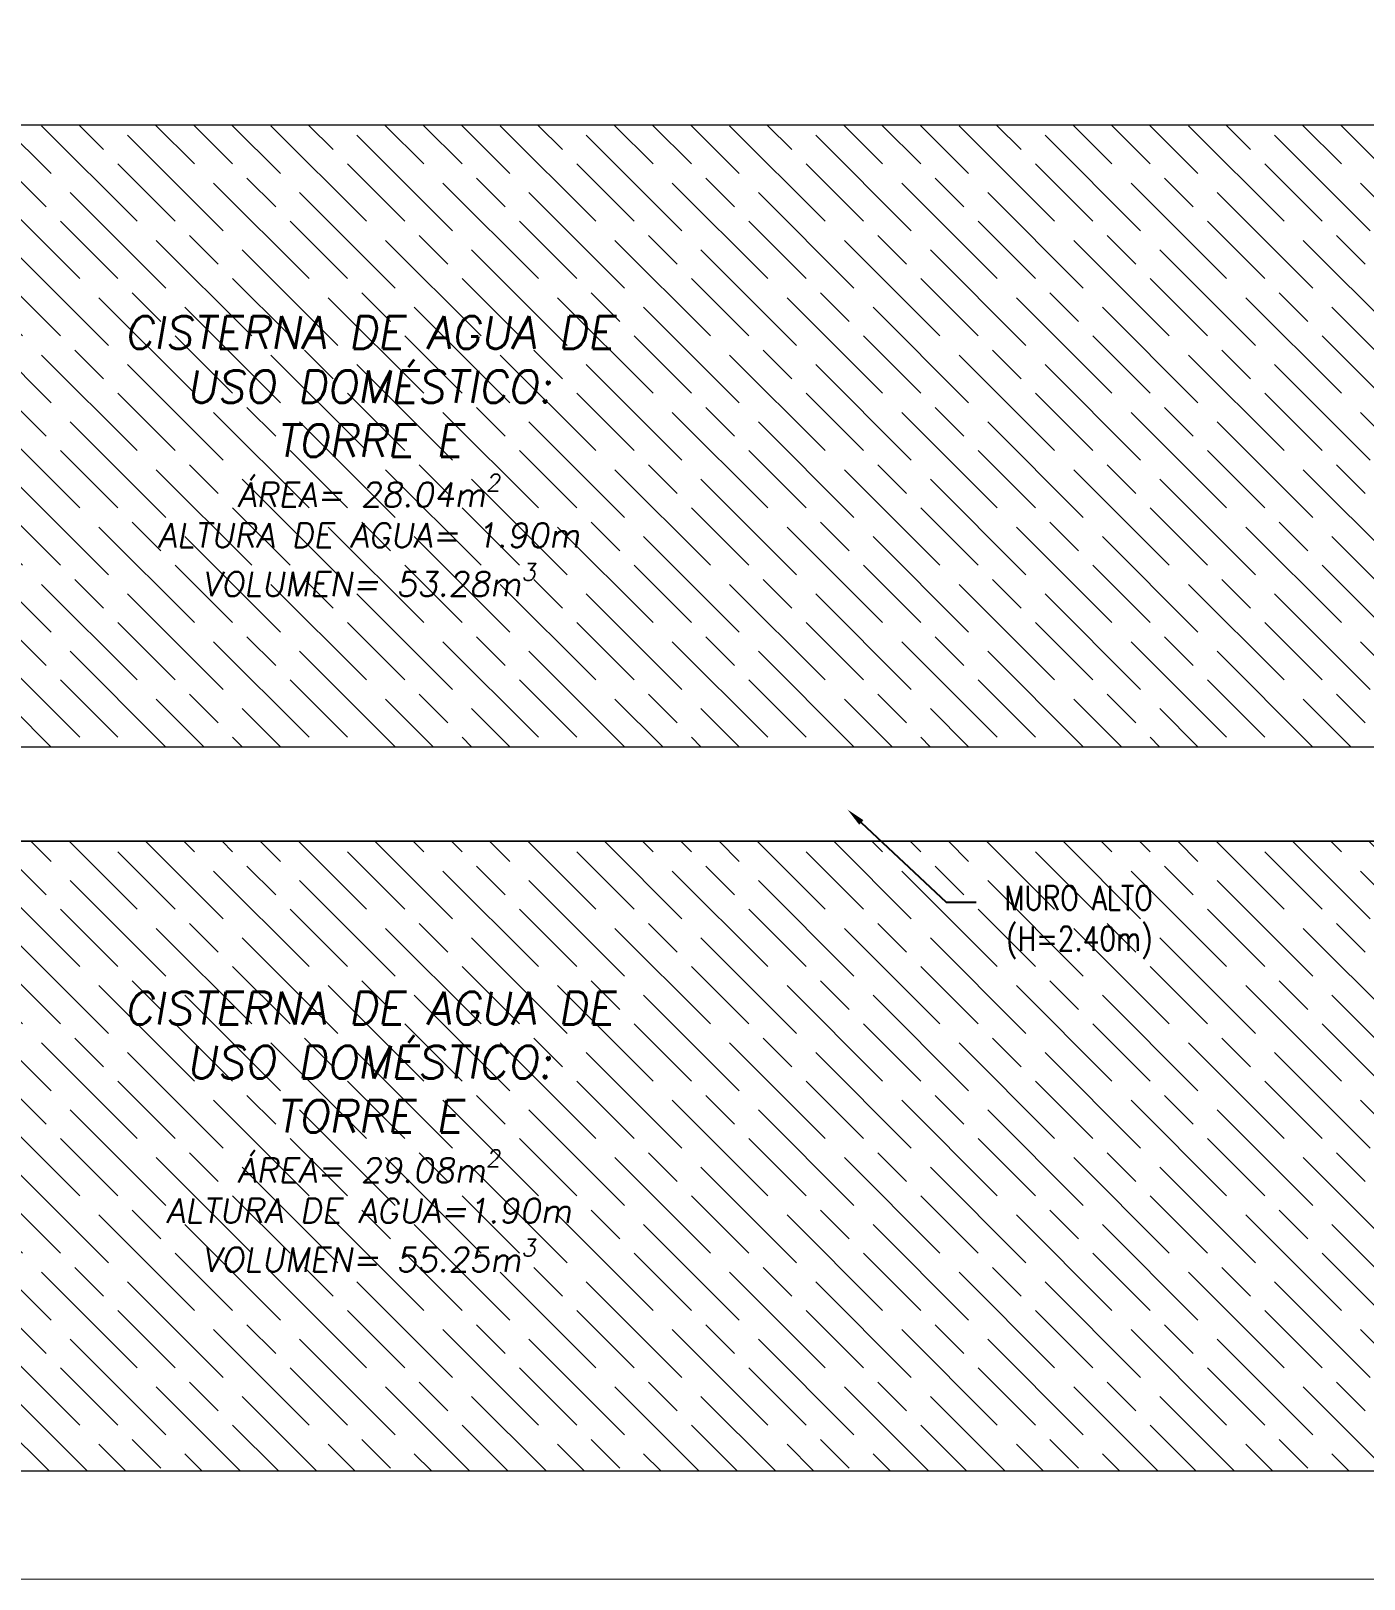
# Model space of a CAD drawing. Header units: millimetres. Extents: x 226317 to 226469, y 8188100 to 8188260.
# Drawn here: x 226381.96 to 226386.89, y 8188231.66 to 8188237.39 of the extents above; entities that cross this region are included whole.
import ezdxf
from ezdxf import colors
from ezdxf.entities.mleader import LeaderData, LeaderLine
from ezdxf.math import Vec2, Vec3

# ---------------------------------------------------------------- set-up
doc = ezdxf.new("R2010")
doc.units = ezdxf.units.MM
for name, color, linetype in [('A-COTAS INT', 8, 'Continuous'), ('A-TEXTO-AMBIENTES', 8, 'Continuous'), ('A-TEXTO-INDICACIONES', 8, 'Continuous')]:
    doc.layers.add(name, color=color, linetype=linetype)
doc.layers.add('A-MURO ALTO', color=8, linetype='Continuous', lineweight=30)
doc.layers.add('A-MUROS', color=8, linetype='Continuous', lineweight=30)
doc.styles.add('ROMANS', font='ROMANS.shx', dxfattribs={"oblique": 10})
doc.styles.add('TXT_COTAS', font='romans.shx', dxfattribs={"width": 0.8})

# ---------------------------------------------------------------- blocks, each defined once
blk = doc.blocks.new('TEXTOSSS')
at = {"layer": 'A-TEXTO-AMBIENTES', "color": 8, "lineweight": 0, "char_height": 0.12, "width": 2.01632, "attachment_point": 5, "style": 'ROMANS'}
for insert in [(-84.6009, 34.6625), (-84.6009, 32.1625)]:
    blk.add_mtext('CISTERNA DE AGUA DE USO DOMÉSTICO: TORRE E', dxfattribs=dict(at, insert=insert))
at = {"layer": 'A-TEXTO-INDICACIONES', "color": 8, "lineweight": 0, "char_height": 0.09, "width": 1.518951, "attachment_point": 5, "style": 'ROMANS'}
for s, insert in [('\\A1;ÁREA= 28.04m{\\H0.7x;\\S2^ ;}\\PALTURA DE AGUA= 1.90m\\PVOLUMEN= 53.28m{\\H0.7x;\\S3^ ;}', (-84.6009, 34.1125)), ('\\A1;ÁREA= 29.08m{\\H0.7x;\\S2^ ;}\\PALTURA DE AGUA=1.90m\\PVOLUMEN= 55.25m{\\H0.7x;\\S3^ ;}', (-84.6009, 31.6125))]:
    blk.add_mtext(s, dxfattribs=dict(at, insert=insert))
at = {"layer": 'A-TEXTO-INDICACIONES', "color": 8, "lineweight": 0}
ml = blk.add_multileader_mtext('Standard', dxfattribs=at)
ml.set_content('MURO ALTO\\P(H=2.40m)', color=8, style='TXT_COTAS')
ml.set_leader_properties(color=7)
ml.build(insert=Vec2(0, 0))
ml.multileader.update_dxf_attribs({"dogleg_length": 0.1105, "arrow_head_size": 0.07})
ctx = ml.context
ctx.base_point, ctx.char_height, ctx.arrow_head_size, ctx.landing_gap_size, ctx.plane_origin = Vec3(-82.3548, 32.7551), 0.09, 0.07, 0.05, Vec3(-81.8509, 32.5555)
ctx.text_align_type = 2
notes = []
notes.append((ctx, [(0, (1, 1, 0), (-82.4653, 32.7551), (1, 0), 0.1105, [(0, [(-82.8307, 33.0975)], 0, [])])]))
ctx.mtext.insert, ctx.mtext.width, ctx.mtext.alignment, ctx.mtext.flow_direction = Vec3(-81.7013, 32.8151), 1.321536, 3, 5
for ctx, leaders in notes:
    for number, flags, end, landing, length, lines in leaders:
        leader = LeaderData()
        leader.index, (leader.has_last_leader_line, leader.has_dogleg_vector, leader.attachment_direction) = number, flags
        leader.last_leader_point, leader.dogleg_vector, leader.dogleg_length = Vec3(end), Vec3(landing), length
        for number, points, colour, breaks in lines:
            line = LeaderLine()
            line.index, line.vertices, line.color, line.breaks = number, Vec3.list(points), colors.encode_raw_color(colour), breaks
            leader.lines.append(line)
        ctx.leaders.append(leader)
blk = doc.blocks.new('arq. estac.')
at = {"lineweight": 0, "transparency": 33554687}
h = blk.add_hatch(dxfattribs=at)
h.set_pattern_fill('GOST_WOOD', color=8, scale=0.05, angle=45)
h.set_pattern_definition([(135, (295.42204, 4.6443), (0.212132034356, 0.212132034356), [0.5, -0.1]), (135, (295.56346, 4.6443), (0.212132034356, 0.212132034356), [0.3, -0.075, 0.15, -0.075]), (135, (295.74024, 4.60893), (0.212132034356, 0.212132034356), [0.5, -0.1])])
h.paths.add_polyline_path([(226672.4591, 8188239.0338), (226672.4591, 8188236.7039), (226684.9391, 8188236.7039), (226684.9391, 8188239.0338)])
h.paths.add_polyline_path([(226684.9391, 8188239.3838), (226684.9391, 8188241.6839), (226684.1891, 8188241.6839), (226684.1891, 8188240.8539), (226683.6391, 8188240.8539), (226683.6391, 8188241.6839), (226676.6791, 8188241.6839), (226676.6791, 8188240.8539), (226676.4291, 8188240.8539), (226676.4291, 8188241.6839), (226672.4591, 8188241.6839), (226672.4591, 8188239.3838)])
at = {"color": 8, "lineweight": 0, "transparency": 33554559}
blk.add_lwpolyline([(226684.9391, 8188239.3838), (226684.9391, 8188241.6839), (226684.1891, 8188241.6839), (226684.1891, 8188240.8539), (226683.6391, 8188240.8539), (226683.6391, 8188241.6839), (226676.6791, 8188241.6839), (226676.6791, 8188240.8539), (226676.4291, 8188240.8539), (226676.4291, 8188241.6839), (226672.4591, 8188241.6839), (226672.4591, 8188239.3838), (226684.9391, 8188239.3838)], dxfattribs=at)
blk.add_lwpolyline([(226672.4591, 8188239.0338), (226672.4591, 8188236.7039), (226684.9391, 8188236.7039), (226684.9391, 8188239.0338)], close=True, dxfattribs=at)
at = {"layer": 'A-MURO ALTO', "color": 8, "lineweight": 0}
for points in [[(226672.4591, 8188239.3838), (226684.9391, 8188239.3838)], [(226672.4591, 8188239.0338), (226684.9391, 8188239.0338)]]:
    blk.add_lwpolyline(points, dxfattribs=at)
at = {"layer": 'A-MUROS', "color": 8, "lineweight": 0}
for points in [[(226691.4496, 8188252.9539), (226687.0736, 8188252.9539), (226687.0741, 8188247.9543), (226684.1891, 8188247.9539), (226684.1891, 8188248.2539), (226683.6391, 8188248.2539), (226683.6391, 8188247.954), (226676.6791, 8188247.9539), (226676.6791, 8188248.2539), (226676.4291, 8188248.2539), (226676.4291, 8188247.9539), (226672.0591, 8188247.9539), (226672.0591, 8188236.3039), (226699.8491, 8188236.3043), (226699.8491, 8188247.9543), (226698.6091, 8188247.9543), (226698.6091, 8188248.2543), (226698.3591, 8188248.2539), (226698.3591, 8188247.9543), (226691.4491, 8188247.9539)], [(226684.9391, 8188241.6839), (226684.1891, 8188241.6839), (226684.1891, 8188240.8539), (226683.6391, 8188240.8539), (226683.6391, 8188241.6839), (226676.6791, 8188241.6839), (226676.6791, 8188240.8539), (226676.4291, 8188240.8539), (226676.4291, 8188241.6839), (226672.4591, 8188241.6839), (226672.4591, 8188236.7039), (226684.9391, 8188236.7039)]]:
    blk.add_lwpolyline(points, close=True, dxfattribs=at)
at = {"layer": 'A-COTAS INT'}
blk.add_blockref('TEXTOSSS', (226763.231, 8188206.0539), dxfattribs=at)

msp = doc.modelspace()

# ---------------------------------------------------------------- block references
msp.add_blockref('arq. estac.', (-295.422, -4.6455))

doc.saveas('drawing.dxf')
